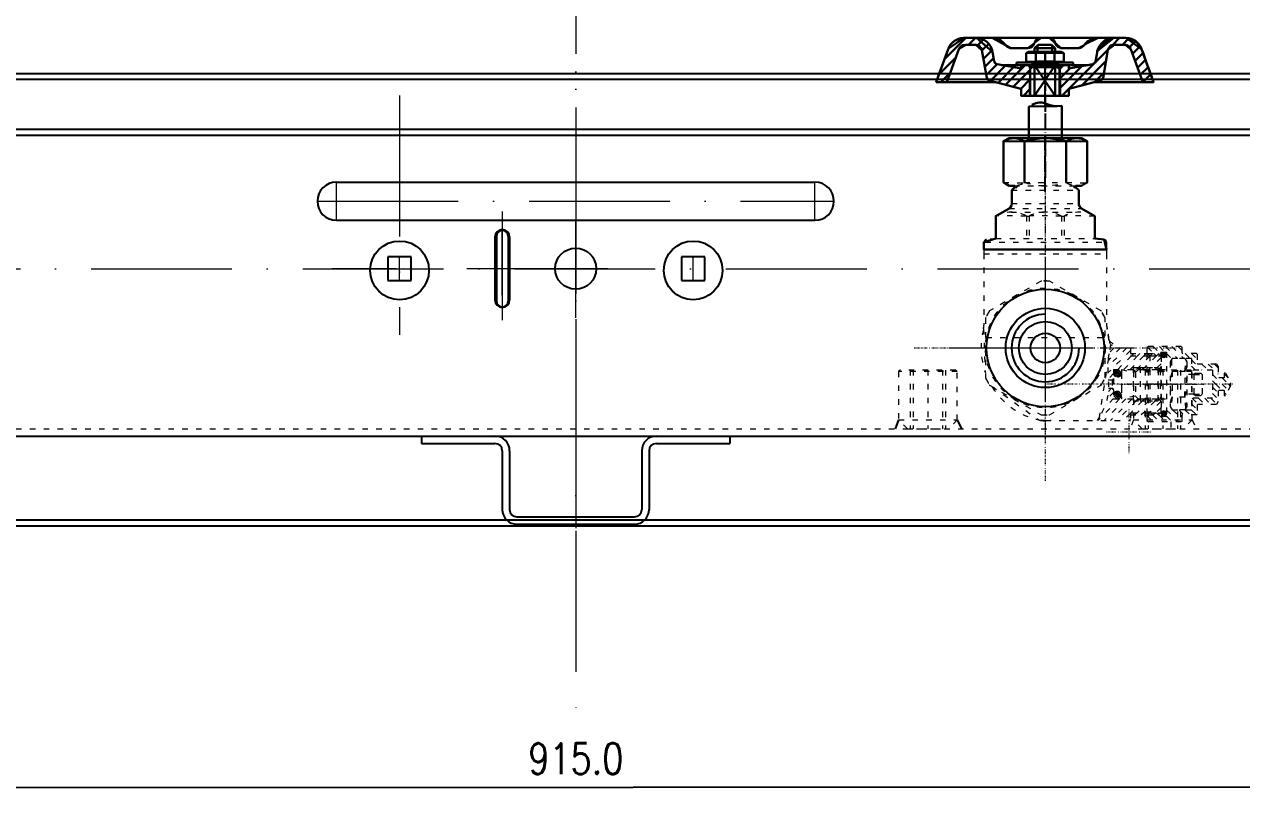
# Model space of a CAD drawing. Header units: millimetres. Extents: x 13152 to 35294, y -6229 to 14001.
# Drawn here: x 28782.1 to 29196.8, y 11256.8 to 11522.8 of the extents above; entities that cross this region are included whole.
import ezdxf

# ---------------------------------------------------------------- set-up
doc = ezdxf.new("R2010")
doc.units = ezdxf.units.MM
doc.header["$LTSCALE"] = 4
for name, pattern in [('ACAD_ISO03W100', [1.18, 0.47, -0.71]), ('ACAD_ISO10W100', [18, 12, -3, 0, -3]), ('CENTERX2', [101.6, 63.5, -12.7, 12.7, -12.7])]:
    doc.linetypes.add(name, pattern=pattern)
doc.layers.add('1', color=12, linetype='Continuous')
doc.layers.add('标注、文本', color=3, linetype='Continuous', lineweight=25)
doc.styles.add('TH_GBDIM', font='romans.shx', dxfattribs={"width": 0.8, "bigfont": 'gbcbig.shx'})
doc.dimstyles.new('TH_GBDIM1', dxfattribs={"dimscale": 3, "dimtxt": 3.5, "dimasz": 2.5, "dimexe": 2, "dimexo": 0, "dimgap": 1.5, "dimtad": 1, "dimdec": 1, "dimzin": 0, "dimdsep": 46, "dimtxsty": 'TH_GBDIM', "dimcen": 2.5, "dimclrd": 3, "dimclre": 256, "dimclrt": 2, "dimadec": 0, "dimazin": 0, "dimtfac": 0.714286, "dimtdec": 1, "dimtmove": 0, "dimatfit": 3, "dimfxl": 0, "dimtzin": 0, "dimlwd": -1, "dimlwe": -1, "dimarcsym": 0})

# ---------------------------------------------------------------- blocks, each defined once
blk = doc.blocks.new('*D267')
at = {"layer": 'Defpoints', "color": 0}
for p in [(28512.43, 11355.61), (29427.43, 11356.11), (29427.48, 11263.3)]:
    blk.add_point(p, dxfattribs=at)
at = {"layer": '标注、文本'}
for p, q in [((28512.43, 11355.61), (28512.48, 11256.8)), ((29427.43, 11356.11), (29427.48, 11257.3))]:
    blk.add_line(p, q, dxfattribs=at)
at = {"layer": '标注、文本', "color": 3}
blk.add_line((28519.98, 11262.8), (29419.98, 11263.29), dxfattribs=at)
for points in [[(28519.98, 11264.05), (28519.98, 11261.55), (28512.48, 11262.8)], [(29419.98, 11264.54), (29419.98, 11262.04), (29427.48, 11263.3)]]:
    blk.add_solid(points, dxfattribs=at)
at = {"layer": '标注、文本', "color": 2, "insert": (28969.97, 11272.8), "char_height": 10.5, "attachment_point": 5, "rotation": 0.0313, "style": 'TH_GBDIM'}
blk.add_mtext('915.0', dxfattribs=at)

msp = doc.modelspace()

# ---------------------------------------------------------------- linework, layer by layer
at = {"layer": '1', "color": 1, "linetype": 'CENTERX2', "lineweight": -3, "ltscale": 0.1}
for p, q in [((29129.92, 11510.47), (29129.92, 11513.57)), ((29129.92, 11513.57), (29129.92, 11507.29)), ((29129.92, 11509.67), (29129.92, 11509.78)), ((29129.92, 11503.31), (29129.92, 11508.95)), ((29129.92, 11506.6), (29129.92, 11506.46)), ((29129.92, 11505.77), (29129.92, 11500.13)), ((29129.92, 11502.48), (29129.92, 11502.62)), ((29129.92, 11496.15), (29129.92, 11501.79)), ((29129.92, 11499.41), (29129.92, 11499.3)), ((29129.92, 11498.61), (29129.92, 11492.97)), ((29129.92, 11498.31), (29129.92, 11493.94)), ((29129.92, 11495.32), (29129.92, 11495.43)), ((29129.92, 11493.25), (29129.92, 11493.14)), ((29129.92, 11492.42), (29129.92, 11486.78)), ((29129.92, 11486.09), (29129.92, 11485.95)), ((29129.92, 11485.26), (29129.92, 11480.89)), ((29129.92, 11479.7), (29129.92, 11484.76)), ((29129.92, 11480.64), (29129.92, 11477.74)), ((29129.92, 11478.88), (29129.92, 11479.01)), ((29129.92, 11472.54), (29129.92, 11478.18)), ((29129.92, 11477.02), (29129.92, 11476.91)), ((29129.92, 11476.22), (29129.92, 11470.55)), ((29129.92, 11471.72), (29129.92, 11471.83)), ((29129.92, 11465.94), (29129.92, 11471))]:
    msp.add_line(p, q, dxfattribs=at)
at = {"layer": '1', "color": 2, "linetype": 'ACAD_ISO03W100', "lineweight": 13, "ltscale": 0.1}
for p, q in [((29129.92, 11469.86), (29129.92, 11469.75)), ((29129.92, 11469.03), (29129.92, 11463.4)), ((29129.93, 11469.09), (29129.93, 11465.61)), ((29129.93, 11464.92), (29129.93, 11464.78)), ((29129.93, 11464.09), (29129.93, 11458.45)), ((29129.92, 11462.7), (29129.92, 11462.57)), ((29129.92, 11461.87), (29129.92, 11456.24)), ((29129.92, 11455.52), (29129.92, 11455.41)), ((29129.92, 11454.72), (29129.92, 11449.05)), ((29129.93, 11457.73), (29129.93, 11457.62)), ((29129.93, 11456.93), (29129.93, 11451.26)), ((29129.93, 11450.57), (29129.93, 11450.46)), ((29129.92, 11448.36), (29129.92, 11448.25)), ((29129.92, 11447.53), (29129.92, 11444.63)), ((29129.93, 11449.74), (29129.93, 11444.1)), ((29129.93, 11443.41), (29129.93, 11443.27)), ((29129.93, 11442.58), (29129.93, 11436.94)), ((29129.93, 11436.22), (29129.93, 11436.11)), ((29129.93, 11435.42), (29129.93, 11429.75)), ((29129.93, 11429.06), (29129.93, 11428.95)), ((29129.93, 11428.23), (29129.93, 11422.59)), ((29129.93, 11421.9), (29129.93, 11421.76)), ((29129.93, 11421.07), (29129.93, 11415.43)), ((29129.93, 11414.72), (29129.93, 11414.61)), ((29129.93, 11413.91), (29129.93, 11408.25)), ((29085.23, 11412.61), (29089.73, 11412.61)), ((29090.42, 11412.61), (29090.53, 11412.61)), ((29091.25, 11412.61), (29096.89, 11412.61)), ((29097.61, 11412.61), (29097.72, 11412.61)), ((29098.41, 11412.61), (29104.05, 11412.61)), ((29104.77, 11412.61), (29104.88, 11412.61)), ((29105.6, 11412.61), (29111.24, 11412.61)), ((29111.93, 11412.61), (29112.04, 11412.61)), ((29112.76, 11412.61), (29118.4, 11412.61)), ((29119.12, 11412.61), (29119.23, 11412.61)), ((29119.92, 11412.61), (29125.56, 11412.61)), ((29126.28, 11412.61), (29126.39, 11412.61)), ((29127.11, 11412.61), (29132.74, 11412.61)), ((29133.44, 11412.61), (29133.55, 11412.61)), ((29134.27, 11412.61), (29139.9, 11412.61)), ((29140.62, 11412.61), (29140.73, 11412.61)), ((29141.42, 11412.61), (29147.06, 11412.61)), ((29147.78, 11412.61), (29147.89, 11412.61)), ((29148.61, 11412.61), (29154.25, 11412.61)), ((29154.53, 11412.61), (29158.89, 11412.61)), ((29154.94, 11412.61), (29155.05, 11412.61)), ((29155.77, 11412.61), (29161.41, 11412.61)), ((29162.13, 11412.61), (29162.24, 11412.61)), ((29162.93, 11412.61), (29168.57, 11412.61)), ((29169.29, 11412.61), (29169.4, 11412.61)), ((29170.12, 11412.61), (29174.62, 11412.61)), ((29129.93, 11407.56), (29129.93, 11407.45)), ((29129.93, 11406.73), (29129.93, 11401.09)), ((29129.93, 11400.4), (29129.93, 11400.26)), ((29133.55, 11400.26), (29129.93, 11400.26)), ((29129.93, 11399.57), (29129.93, 11393.93)), ((29134.38, 11400.26), (29134.27, 11400.26)), ((29140.73, 11400.26), (29135.09, 11400.26)), ((29141.54, 11400.26), (29141.42, 11400.26)), ((29147.89, 11400.26), (29142.25, 11400.26)), ((29148.72, 11400.26), (29148.58, 11400.26)), ((29155.05, 11400.26), (29149.41, 11400.26)), ((29155.33, 11400.26), (29161.71, 11400.26)), ((29155.88, 11400.26), (29155.77, 11400.26)), ((29162.24, 11400.26), (29156.6, 11400.26)), ((29162.43, 11400.26), (29162.54, 11400.26)), ((29163.04, 11400.26), (29162.93, 11400.26)), ((29166.91, 11400.26), (29163.12, 11400.26)), ((29163.23, 11400.26), (29168.87, 11400.26)), ((29169.4, 11400.26), (29163.76, 11400.26)), ((29167.74, 11400.26), (29167.63, 11400.26)), ((29174.1, 11400.26), (29168.46, 11400.26)), ((29169.59, 11400.26), (29169.7, 11400.26)), ((29170.23, 11400.26), (29170.09, 11400.26)), ((29170.42, 11400.26), (29176.06, 11400.26)), ((29174.57, 11400.26), (29170.92, 11400.26)), ((29174.93, 11400.26), (29174.79, 11400.26)), ((29181.26, 11400.26), (29175.62, 11400.26)), ((29176.75, 11400.26), (29176.89, 11400.26)), ((29177.58, 11400.26), (29183.97, 11400.26)), ((29182.09, 11400.26), (29181.98, 11400.26)), ((29188.42, 11400.26), (29182.78, 11400.26)), ((29189.25, 11400.26), (29189.14, 11400.26)), ((29193.75, 11400.26), (29189.97, 11400.26)), ((29129.93, 11393.21), (29129.93, 11393.1)), ((29129.93, 11392.41), (29129.93, 11386.74)), ((29158.43, 11391.72), (29158.43, 11388.45)), ((29129.93, 11386.05), (29129.93, 11385.94)), ((29129.93, 11385.22), (29129.93, 11379.58)), ((29150.82, 11384.11), (29154.06, 11384.11)), ((29154.78, 11384.11), (29154.89, 11384.11)), ((29155.61, 11384.11), (29161.24, 11384.11)), ((29158.43, 11387.76), (29158.43, 11387.65)), ((29158.43, 11386.93), (29158.43, 11381.3)), ((29161.94, 11384.11), (29162.07, 11384.11)), ((29162.77, 11384.11), (29166.03, 11384.11)), ((29158.43, 11380.6), (29158.43, 11380.47)), ((29129.93, 11378.89), (29129.93, 11378.75)), ((29129.93, 11378.06), (29129.93, 11372.42)), ((29158.43, 11379.77), (29158.43, 11376.51)), ((29129.93, 11371.7), (29129.93, 11371.59)), ((29129.93, 11370.87), (29129.93, 11367.39))]:
    msp.add_line(p, q, dxfattribs=at)
at = {"layer": '标注、文本', "color": 1, "linetype": 'ACAD_ISO10W100', "lineweight": 18}
for p, q in [((28969.93, 12209.67), (28969.93, 11376.45)), ((28969.93, 12071.34), (28969.93, 11288.69)), ((28909.94, 11498.56), (28909.94, 11417.03)), ((28888.43, 11456.09), (28888.43, 11469.09)), ((29051.43, 11456.09), (29051.43, 11469.09)), ((28881.93, 11462.59), (29057.93, 11462.59)), ((28944.92, 11459.1), (28944.92, 11422.1)), ((28969.93, 11422.85), (28969.93, 11456.38)), ((28944.93, 11430.61), (28944.93, 11452.61)), ((28969.93, 11448.15), (28969.93, 11431.07)), ((28909.93, 11435.61), (28909.93, 11443.61)), ((29009.93, 11435.61), (29009.93, 11443.61)), ((29129.93, 11443.59), (29129.93, 11381.64)), ((29129.93, 11443.59), (29129.93, 11381.64)), ((28516.43, 11439.61), (29427.43, 11439.61)), ((28980.85, 11439.61), (28886.92, 11439.61)), ((28954.06, 11439.61), (28985.79, 11439.61)), ((29097.04, 11412.61), (29162.81, 11412.61)), ((29097.04, 11412.61), (29162.81, 11412.61)), ((28969.93, 11399.24), (28969.93, 11337.02))]:
    msp.add_line(p, q, dxfattribs=at)
at = {"layer": '标注、文本', "color": 4, "lineweight": 30}
for p, q in [((29102.86, 11518.18), (29095.56, 11510.89)), ((29102.25, 11518.18), (29112.76, 11518.18)), ((29106.12, 11518.18), (29103.8, 11515.86)), ((29108.81, 11517.58), (29106.93, 11515.7)), ((29112.76, 11518.18), (29147.92, 11518.18)), ((29128.49, 11518.18), (29129.79, 11518.18)), ((29128.49, 11518.18), (29131.09, 11518.18)), ((29131.09, 11518.18), (29129.79, 11518.18)), ((29151.76, 11517.96), (29147.73, 11513.95)), ((29157.29, 11518.18), (29147.92, 11518.18)), ((29155.25, 11518.18), (29152.81, 11515.75)), ((29158.4, 11518.07), (29156.21, 11515.86)), ((29160.69, 11517.08), (29158.65, 11515.03)), ((29096.84, 11514.37), (29092.75, 11503.15)), ((29100.51, 11514.34), (29096.42, 11503.15)), ((29102.7, 11515.86), (29106.04, 11515.86)), ((29110.66, 11516.17), (29108.34, 11513.84)), ((29108.34, 11513.95), (29109.97, 11504.64)), ((29111.79, 11514.04), (29108.83, 11511.08)), ((29111.96, 11513.4), (29112.54, 11510.14)), ((29123.98, 11514.7), (29118.29, 11514.7)), ((29123.43, 11513.04), (29123.43, 11510.19)), ((29134.62, 11513.46), (29125.03, 11513.46)), ((29127.44, 11515.86), (29126.28, 11514.73)), ((29126.28, 11514.73), (29133.24, 11514.73)), ((29126.28, 11514.73), (29126.28, 11513.46)), ((29126.64, 11513.04), (29126.64, 11510.19)), ((29127.22, 11515.64), (29127.22, 11513.46)), ((29127.44, 11515.86), (29132.08, 11515.86)), ((29132.08, 11515.86), (29133.24, 11514.73)), ((29132.3, 11515.64), (29132.3, 11513.46)), ((29133.02, 11513.04), (29133.02, 11510.19)), ((29133.24, 11514.73), (29133.24, 11513.46)), ((29135.56, 11514.7), (29141.26, 11514.7)), ((29136.23, 11513.04), (29136.23, 11510.19)), ((29151.32, 11514.26), (29146.98, 11509.92)), ((29147.67, 11513.76), (29147.04, 11510.14)), ((29151.24, 11513.95), (29149.61, 11504.64)), ((29159.06, 11514.34), (29163.12, 11503.15)), ((29162.27, 11515.36), (29159.64, 11512.74)), ((29163.21, 11513.07), (29160.5, 11510.36)), ((29162.74, 11514.37), (29166.83, 11503.15)), ((29099.49, 11511.55), (29093.68, 11505.74)), ((29112.32, 11511.27), (29109.33, 11508.29)), ((29113.53, 11509.2), (29109.83, 11505.5)), ((29116.3, 11508.7), (29111.21, 11503.62)), ((29113.48, 11509.2), (29121.69, 11507.76)), ((29115.05, 11508.92), (29144.47, 11508.92)), ((29123.07, 11508.92), (29116.38, 11502.23)), ((29120.11, 11509.75), (29125.03, 11509.75)), ((29120.11, 11509.75), (29120.11, 11508.92)), ((29121.69, 11508.92), (29121.69, 11507.76)), ((29125.23, 11509.03), (29124.34, 11508.18)), ((29124.73, 11508.92), (29124.65, 11498.5)), ((29126.22, 11508.92), (29124.78, 11507.57)), ((29134.62, 11509.75), (29125.03, 11509.75)), ((29126.22, 11508.92), (29133.3, 11508.92)), ((29133.33, 11508.92), (29126.22, 11508.92)), ((29126.22, 11508.92), (29126.22, 11498.5)), ((29133.3, 11508.92), (29126.22, 11498.5)), ((29126.22, 11508.92), (29133.33, 11498.5)), ((29127.22, 11510.06), (29127.22, 11509.75)), ((29133.3, 11508.92), (29134.73, 11507.57)), ((29133.33, 11508.92), (29133.33, 11498.5)), ((29139.43, 11509.75), (29134.54, 11509.75)), ((29134.82, 11508.92), (29134.93, 11498.5)), ((29136.17, 11508.92), (29134.85, 11507.6)), ((29142.34, 11508.54), (29134.9, 11501.1)), ((29146.34, 11509.28), (29135.56, 11498.5)), ((29146.1, 11509.2), (29137.89, 11507.76)), ((29137.89, 11508.92), (29137.89, 11507.76)), ((29139.43, 11509.75), (29139.43, 11508.92)), ((29150.57, 11510.25), (29142.34, 11502.01)), ((29150.88, 11511.99), (29149.61, 11504.64)), ((29164.09, 11510.66), (29161.38, 11507.96)), ((29097.61, 11506.41), (29094.35, 11503.15)), ((29119.09, 11508.23), (29113.81, 11502.92)), ((29124.73, 11507.32), (29118.95, 11501.54)), ((29124.34, 11508.18), (29135.51, 11508.18)), ((29134.73, 11507.57), (29134.73, 11498.5)), ((29138.36, 11507.85), (29134.87, 11504.36)), ((29149.88, 11506.27), (29146.81, 11503.2)), ((29164.98, 11508.26), (29162.27, 11505.55)), ((29165.83, 11505.85), (29163.12, 11503.15)), ((29092.75, 11503.15), (29113.04, 11503.15)), ((29110.8, 11503.73), (29121.69, 11500.82)), ((29124.7, 11504), (29121.55, 11500.85)), ((29121.69, 11500.82), (29121.69, 11498.5)), ((29124.67, 11500.71), (29122.46, 11498.5)), ((29148.75, 11503.73), (29137.89, 11500.82)), ((29148.75, 11503.73), (29137.89, 11500.82)), ((29137.89, 11500.82), (29137.89, 11498.5)), ((29146.54, 11503.15), (29166.83, 11503.15)), ((29166.72, 11503.45), (29166.39, 11503.15)), ((29121.69, 11498.5), (29124.78, 11498.5)), ((29134.73, 11498.5), (29137.89, 11498.5)), ((29135.51, 11495.07), (29135.51, 11484.02)), ((29117.57, 11484.02), (29142.28, 11484.02)), ((29122.79, 11482.91), (29122.79, 11468.98)), ((29137.06, 11482.91), (29137.06, 11468.98))]:
    msp.add_line(p, q, dxfattribs=at)
at = {"layer": '标注、文本'}
for p, q in [((28527.43, 11506.11), (29412.43, 11506.11)), ((28842.43, 11506.11), (29097.43, 11506.11)), ((28527.43, 11504.11), (29412.43, 11504.11)), ((28522.43, 11487.11), (29417.43, 11487.11)), ((28527.43, 11487.11), (29412.43, 11487.11)), ((28527.43, 11485.11), (29412.43, 11485.11)), ((28888.43, 11469.09), (29051.43, 11469.09)), ((28888.43, 11456.09), (29051.43, 11456.09)), ((28942.42, 11450.4), (28942.42, 11428.9)), ((28942.93, 11450.61), (28942.93, 11428.61)), ((28946.93, 11450.61), (28946.93, 11428.61)), ((28947.42, 11450.4), (28947.42, 11428.9)), ((28905.93, 11443.61), (28905.93, 11435.61)), ((28913.93, 11443.61), (28905.93, 11443.61)), ((28913.93, 11435.61), (28913.93, 11443.61)), ((29005.93, 11443.61), (29005.93, 11435.61)), ((29013.93, 11443.61), (29005.93, 11443.61)), ((29013.93, 11435.61), (29013.93, 11443.61)), ((28905.93, 11435.61), (28913.93, 11435.61)), ((29005.93, 11435.61), (29013.93, 11435.61)), ((29079.93, 11388.11), (29078.74, 11385.11)), ((29099.93, 11388.11), (29101.32, 11385.11)), ((28514.93, 11382.61), (29424.93, 11382.61)), ((28917.43, 11382.61), (28942.43, 11382.61)), ((28917.43, 11382.61), (28917.43, 11380.11)), ((28917.43, 11380.11), (28942.43, 11380.11)), ((28997.43, 11382.61), (29022.43, 11382.61)), ((28997.43, 11380.11), (29022.43, 11380.11)), ((29022.43, 11382.61), (29022.43, 11380.11)), ((28944.93, 11377.61), (28944.93, 11357.61)), ((28947.43, 11377.61), (28947.43, 11357.61)), ((28992.43, 11377.61), (28992.43, 11357.61)), ((28994.93, 11377.61), (28994.93, 11357.61)), ((28949.93, 11355.11), (28989.93, 11355.11)), ((28516.43, 11354.11), (29423.43, 11354.11)), ((28516.43, 11352.11), (29423.43, 11352.11)), ((28537.43, 11352.11), (29402.43, 11352.11)), ((28949.93, 11352.61), (28989.93, 11352.61))]:
    msp.add_line(p, q, dxfattribs=at)
at = {"layer": '标注、文本', "color": 2, "linetype": 'ACAD_ISO03W100', "lineweight": 13}
for p, q in [((29115.66, 11468.98), (29117.57, 11467.87)), ((29117.57, 11467.87), (29119.28, 11467.87)), ((29119.48, 11467.24), (29118.51, 11466.3)), ((29119.28, 11467.87), (29140.57, 11467.87)), ((29119.48, 11467.87), (29119.48, 11467.24)), ((29119.48, 11467.24), (29120.22, 11467.24)), ((29120.22, 11467.87), (29120.22, 11467.24)), ((29139.6, 11467.87), (29139.6, 11467.24)), ((29139.6, 11467.24), (29140.37, 11467.24)), ((29140.37, 11467.87), (29140.37, 11467.24)), ((29140.37, 11467.24), (29141.31, 11466.3)), ((29140.57, 11467.87), (29142.28, 11467.87)), ((29144.19, 11468.98), (29142.28, 11467.87)), ((29118.51, 11466.3), (29118.51, 11461.76)), ((29118.51, 11466.3), (29141.31, 11466.3)), ((29141.31, 11466.3), (29141.31, 11461.76)), ((29117.57, 11460.11), (29142.28, 11460.11)), ((29118.26, 11458.86), (29141.56, 11458.86)), ((29118.51, 11461.76), (29141.31, 11461.76)), ((29123.48, 11457.51), (29123.48, 11449.91)), ((29123.48, 11457.51), (29124.42, 11457.51)), ((29124.42, 11457.51), (29124.42, 11449.91)), ((29135.43, 11457.51), (29135.43, 11449.91)), ((29135.43, 11457.51), (29136.37, 11457.51)), ((29109.03, 11448.58), (29109.03, 11446.12)), ((29109.5, 11448.58), (29150.35, 11448.58)), ((29113.06, 11449.91), (29109.86, 11449.55)), ((29113.06, 11449.91), (29146.79, 11449.91)), ((29146.79, 11449.91), (29149.97, 11449.55)), ((29150.82, 11448.58), (29150.82, 11446.12)), ((29109.03, 11446.12), (29112.15, 11446.12)), ((29109.03, 11446.12), (29150.82, 11446.12)), ((29109.03, 11446.12), (29109.03, 11444.68)), ((29109.03, 11444.68), (29109.03, 11420.33)), ((29109.03, 11444.68), (29150.82, 11444.68)), ((29112.15, 11446.12), (29147.7, 11446.12)), ((29129.93, 11443.59), (29129.93, 11381.64)), ((29129.93, 11443.59), (29129.93, 11381.64)), ((29147.7, 11446.12), (29150.82, 11446.12)), ((29150.82, 11446.12), (29150.82, 11444.68)), ((29150.82, 11444.68), (29150.82, 11420.33)), ((29128.49, 11435.36), (29110.93, 11425.25)), ((29148.92, 11425.25), (29131.36, 11435.36)), ((29109.5, 11422.76), (29109.5, 11402.5)), ((29109.8, 11416.18), (29150.02, 11416.18)), ((29176.25, 11413.08), (29165.03, 11413.08)), ((29166.66, 11413.08), (29169.04, 11410.71)), ((29168.79, 11413.08), (29170.7, 11411.18)), ((29170.92, 11413.08), (29174.96, 11409.05)), ((29173.08, 11413.08), (29177.11, 11409.05)), ((29175.2, 11413.08), (29176.45, 11411.84)), ((29176.25, 11413.08), (29176.45, 11412.89)), ((29097.04, 11412.61), (29162.81, 11412.61)), ((29097.04, 11412.61), (29162.81, 11412.61)), ((29157.65, 11412.61), (29151.18, 11406.17)), ((29158.9, 11411.73), (29151.27, 11404.1)), ((29155.52, 11412.61), (29151.29, 11408.39)), ((29153.37, 11412.61), (29151.6, 11410.85)), ((29159.25, 11409.96), (29154.56, 11405.26)), ((29161.38, 11409.96), (29156.68, 11405.26)), ((29163.51, 11409.96), (29158.81, 11405.26)), ((29158.89, 11412.61), (29158.89, 11409.96)), ((29158.89, 11410.71), (29168.4, 11410.71)), ((29158.89, 11409.96), (29169.15, 11409.96)), ((29160, 11410.71), (29159.25, 11409.96)), ((29162.13, 11410.71), (29161.38, 11409.96)), ((29165.64, 11409.96), (29161.66, 11405.98)), ((29164.29, 11410.71), (29163.51, 11409.96)), ((29167.77, 11409.96), (29163.79, 11405.98)), ((29164.56, 11410.93), (29164.78, 11410.71)), ((29164.56, 11410.9), (29164.56, 11389.62)), ((29164.76, 11410.71), (29169.32, 11410.71)), ((29164.78, 11412.84), (29166.91, 11410.71)), ((29164.78, 11410.71), (29165.53, 11409.96)), ((29165.5, 11409.96), (29165.5, 11390.58)), ((29166.41, 11410.71), (29165.64, 11409.96)), ((29169.34, 11409.38), (29165.92, 11405.98)), ((29166.91, 11410.71), (29167.66, 11409.96)), ((29168.46, 11410.65), (29167.77, 11409.96)), ((29168.4, 11410.71), (29169.34, 11409.77)), ((29169.04, 11410.71), (29169.32, 11410.46)), ((29169.32, 11411.18), (29169.32, 11389.34)), ((29169.32, 11411.18), (29171.22, 11411.18)), ((29169.32, 11410.4), (29170.42, 11409.3)), ((29170.48, 11411.18), (29169.34, 11410.04)), ((29170.04, 11411.15), (29169.34, 11410.46)), ((29169.34, 11409.77), (29169.34, 11406.2)), ((29169.37, 11409.93), (29169.95, 11409.35)), ((29169.43, 11410.71), (29170.73, 11409.41)), ((29170.75, 11411.04), (29169.45, 11409.74)), ((29169.62, 11410.96), (29170.97, 11409.6)), ((29171, 11410.85), (29169.65, 11409.52)), ((29169.9, 11411.12), (29171.14, 11409.88)), ((29171.14, 11410.57), (29169.92, 11409.35)), ((29170.23, 11411.18), (29171.22, 11410.21)), ((29171.22, 11410.21), (29170.28, 11409.3)), ((29171.22, 11411.18), (29171.22, 11389.34)), ((29171.22, 11410.68), (29172.83, 11409.05)), ((29179.77, 11409.05), (29171.22, 11409.05)), ((29173.16, 11409.05), (29172.47, 11407.86)), ((29177.5, 11409.05), (29173.16, 11409.05)), ((29176.45, 11412.89), (29176.45, 11410.9)), ((29176.45, 11410.9), (29176.61, 11410.71)), ((29181.48, 11410.71), (29176.61, 11410.71)), ((29177.5, 11409.05), (29178.16, 11407.86)), ((29177.58, 11410.71), (29179.24, 11409.05)), ((29179.71, 11410.71), (29181.67, 11408.77)), ((29179.77, 11409.05), (29179.77, 11405.01)), ((29179.77, 11409.05), (29179.77, 11391.47)), ((29181.48, 11410.71), (29181.67, 11410.51)), ((29181.67, 11410.51), (29181.67, 11407.33)), ((29153.2, 11405.26), (29168.4, 11405.26)), ((29153.2, 11405.26), (29153.2, 11402.17)), ((29154.56, 11405.26), (29153.2, 11403.91)), ((29155.08, 11405.12), (29153.31, 11403.38)), ((29155.44, 11404.87), (29153.56, 11402.99)), ((29153.62, 11404.9), (29155.5, 11403.02)), ((29154.03, 11405.15), (29155.74, 11403.41)), ((29154.56, 11405.26), (29155.85, 11403.96)), ((29155.85, 11405.26), (29155.85, 11395.28)), ((29155.85, 11405.26), (29160.61, 11404.29)), ((29159.84, 11405.98), (29169.1, 11405.98)), ((29159.84, 11405.98), (29159.84, 11394.56)), ((29160.43, 11405.11), (29159.93, 11404.61)), ((29179.43, 11405.11), (29160.43, 11405.11)), ((29161.66, 11405.98), (29160.94, 11405.26)), ((29161.55, 11405.26), (29169.01, 11405.26)), ((29162.27, 11405.98), (29168.29, 11405.98)), ((29162.27, 11405.98), (29162.27, 11394.56)), ((29163.79, 11405.98), (29163.07, 11405.26)), ((29163.93, 11405.11), (29163.93, 11385.11)), ((29164.93, 11405.11), (29164.93, 11385.11)), ((29165.92, 11405.98), (29165.2, 11405.26)), ((29168.05, 11405.98), (29167.35, 11405.26)), ((29169.34, 11407.25), (29168.05, 11405.98)), ((29168.29, 11405.98), (29169.01, 11405.26)), ((29168.29, 11405.98), (29168.29, 11394.56)), ((29169.34, 11406.2), (29168.4, 11405.26)), ((29168.4, 11405.26), (29168.4, 11395.28)), ((29169.01, 11405.26), (29172.47, 11405.26)), ((29169.01, 11405.26), (29169.01, 11395.28)), ((29169.34, 11406.2), (29169.34, 11394.34)), ((29169.93, 11405.11), (29169.93, 11385.11)), ((29172.47, 11407.86), (29172.47, 11392.66)), ((29174.93, 11405.11), (29174.93, 11385.11)), ((29175.93, 11405.11), (29175.93, 11385.11)), ((29178.16, 11407.86), (29178.16, 11392.66)), ((29179.93, 11404.61), (29179.43, 11405.11)), ((29179.77, 11408.52), (29183.28, 11405.01)), ((29179.77, 11406.4), (29181.15, 11405.01)), ((29186.9, 11405.01), (29179.77, 11405.01)), ((29181.67, 11407.33), (29181.84, 11407.14)), ((29188.22, 11407.14), (29181.84, 11407.14)), ((29183.28, 11407.14), (29185.41, 11405.01)), ((29185.41, 11407.14), (29188.78, 11403.77)), ((29186.9, 11405.01), (29186.9, 11395.53)), ((29187.53, 11407.14), (29188.78, 11405.9)), ((29188.22, 11407.14), (29188.78, 11406.2)), ((29188.78, 11406.2), (29188.78, 11402.41)), ((29153.2, 11403.91), (29151.38, 11402.08)), ((29152.73, 11401.7), (29151.38, 11401.7)), ((29152.73, 11401.7), (29152.73, 11398.85)), ((29153.2, 11404.05), (29154.64, 11402.61)), ((29153.2, 11402.17), (29153.2, 11398.38)), ((29153.34, 11404.54), (29155.14, 11402.75)), ((29153.39, 11403.22), (29153.81, 11402.8)), ((29155.72, 11404.52), (29153.95, 11402.72)), ((29155.85, 11403.99), (29154.44, 11402.61)), ((29155.85, 11403.93), (29155.85, 11396.61)), ((29159.93, 11404.61), (29159.93, 11388.11)), ((29179.93, 11404.61), (29159.93, 11404.61)), ((29177.5, 11404.65), (29173.16, 11404.65)), ((29180.54, 11403.6), (29178.16, 11403.6)), ((29179.93, 11388.11), (29179.93, 11404.61)), ((29181.04, 11404.07), (29180.54, 11403.6)), ((29180.54, 11403.6), (29180.54, 11396.94)), ((29180.54, 11403.6), (29183.39, 11403.6)), ((29181.04, 11404.07), (29182.92, 11404.07)), ((29182.92, 11404.07), (29183.39, 11403.6)), ((29183.39, 11403.6), (29183.39, 11396.94)), ((29186.9, 11403.55), (29190.16, 11400.26)), ((29186.9, 11401.39), (29188.03, 11400.26)), ((29190.88, 11402.41), (29188.78, 11402.41)), ((29190.16, 11402.41), (29192.29, 11400.26)), ((29191.35, 11404.07), (29190.88, 11404.07)), ((29190.88, 11404.07), (29190.88, 11402.41)), ((29190.88, 11403.82), (29192.12, 11402.55)), ((29191.35, 11404.07), (29193.06, 11400.76)), ((29193.06, 11400.76), (29193.06, 11399.79)), ((29110.93, 11399.98), (29128.49, 11389.86)), ((29153.2, 11397.49), (29151.02, 11395.31)), ((29152.4, 11398.85), (29151.4, 11397.83)), ((29152.73, 11398.85), (29151.43, 11398.85)), ((29153.2, 11398.38), (29153.2, 11395.28)), ((29154.25, 11397.91), (29153.23, 11396.89)), ((29154.86, 11397.91), (29153.23, 11396.28)), ((29153.26, 11396.97), (29154.89, 11395.34)), ((29155.3, 11397.69), (29153.45, 11395.84)), ((29153.45, 11397.41), (29155.3, 11395.53)), ((29155.61, 11397.36), (29153.75, 11395.5)), ((29153.78, 11397.72), (29155.63, 11395.86)), ((29155.83, 11396.91), (29154.2, 11395.31)), ((29154.22, 11397.91), (29155.83, 11396.31)), ((29154.89, 11397.88), (29155.8, 11396.97)), ((29180.54, 11396.94), (29178.16, 11396.94)), ((29180.54, 11396.94), (29181.04, 11396.47)), ((29180.54, 11396.94), (29183.39, 11396.94)), ((29181.04, 11396.47), (29182.92, 11396.47)), ((29183.39, 11396.94), (29182.92, 11396.47)), ((29186.9, 11399.26), (29188.78, 11397.38)), ((29186.9, 11397.13), (29188.78, 11395.23)), ((29188.03, 11400.26), (29190.16, 11398.13)), ((29190.88, 11398.13), (29188.78, 11398.13)), ((29188.78, 11398.13), (29188.78, 11394.34)), ((29190.16, 11400.26), (29192.23, 11398.19)), ((29190.88, 11398.13), (29190.88, 11396.47)), ((29190.88, 11397.41), (29191.51, 11396.78)), ((29190.88, 11396.47), (29191.35, 11396.47)), ((29193.06, 11399.79), (29191.35, 11396.47)), ((29192.29, 11400.26), (29192.95, 11399.59)), ((29155.25, 11395.28), (29147.87, 11387.93)), ((29153.2, 11395.37), (29149.88, 11392.05)), ((29157.37, 11395.28), (29149.99, 11387.93)), ((29159.5, 11395.28), (29152.15, 11387.93)), ((29153.2, 11395.28), (29168.4, 11395.28)), ((29153.23, 11396.36), (29154.28, 11395.31)), ((29160.91, 11394.56), (29154.28, 11387.93)), ((29155.8, 11396.28), (29154.86, 11395.31)), ((29160.61, 11396.22), (29155.85, 11395.28)), ((29163.04, 11394.56), (29159.06, 11390.58)), ((29159.84, 11394.56), (29169.1, 11394.56)), ((29161.63, 11395.28), (29160.91, 11394.56)), ((29165.2, 11394.56), (29161.19, 11390.58)), ((29161.55, 11395.28), (29169.01, 11395.28)), ((29162.27, 11394.56), (29168.29, 11394.56)), ((29163.76, 11395.28), (29163.04, 11394.56)), ((29167.33, 11394.56), (29163.32, 11390.58)), ((29165.89, 11395.28), (29165.2, 11394.56)), ((29169.29, 11394.4), (29165.47, 11390.58)), ((29168.05, 11395.28), (29167.33, 11394.56)), ((29169.34, 11392.32), (29167.6, 11390.58)), ((29169.01, 11395.28), (29168.29, 11394.56)), ((29168.4, 11395.28), (29169.34, 11394.34)), ((29169.01, 11395.28), (29172.47, 11395.28)), ((29169.34, 11394.34), (29169.34, 11390.78)), ((29172.47, 11392.66), (29173.16, 11391.5)), ((29186.9, 11395.53), (29179.77, 11395.53)), ((29179.77, 11393.6), (29181.67, 11391.69)), ((29179.99, 11395.53), (29182.12, 11393.38)), ((29181.84, 11393.38), (29181.67, 11393.18)), ((29181.67, 11393.18), (29181.67, 11390)), ((29188.22, 11393.38), (29181.84, 11393.38)), ((29182.12, 11395.53), (29184.24, 11393.38)), ((29184.24, 11395.53), (29186.37, 11393.38)), ((29186.37, 11395.53), (29188.34, 11393.54)), ((29188.78, 11394.34), (29188.22, 11393.38)), ((29158.9, 11390.42), (29156.41, 11387.93)), ((29158.9, 11388.26), (29158.54, 11387.93)), ((29158.89, 11390.58), (29169.15, 11390.58)), ((29158.89, 11390.58), (29158.89, 11387.93)), ((29158.89, 11389.81), (29168.4, 11389.81)), ((29159.06, 11390.58), (29158.9, 11390.42)), ((29161.19, 11390.58), (29160.44, 11389.81)), ((29163.32, 11390.58), (29162.57, 11389.81)), ((29165.5, 11390.58), (29164.56, 11389.62)), ((29164.56, 11389.62), (29164.56, 11387.93)), ((29164.56, 11389.62), (29166.72, 11387.43)), ((29165.47, 11390.58), (29164.7, 11389.81)), ((29164.76, 11389.81), (29169.32, 11389.81)), ((29165.5, 11390.58), (29169.32, 11390.58)), ((29165.72, 11390.58), (29166.47, 11389.81)), ((29166.47, 11389.81), (29168.85, 11387.43)), ((29167.6, 11390.58), (29166.83, 11389.81)), ((29167.85, 11390.58), (29168.63, 11389.81)), ((29169.34, 11390.78), (29168.4, 11389.81)), ((29168.63, 11389.81), (29170.98, 11387.43)), ((29170.15, 11391.25), (29169.32, 11390.39)), ((29169.32, 11390.36), (29170.34, 11389.34)), ((29169.32, 11389.34), (29171.22, 11389.34)), ((29170.53, 11391.19), (29169.34, 11390)), ((29169.4, 11390.69), (29170.67, 11389.42)), ((29169.45, 11389.78), (29169.76, 11389.48)), ((29170.84, 11391.05), (29169.51, 11389.73)), ((29169.57, 11390.94), (29170.92, 11389.62)), ((29171.03, 11390.83), (29169.7, 11389.51)), ((29169.81, 11391.14), (29171.11, 11389.86)), ((29171.17, 11390.56), (29170.01, 11389.37)), ((29170.15, 11391.25), (29171.2, 11390.17)), ((29171.2, 11390.14), (29170.39, 11389.37)), ((29170.64, 11391.16), (29171.14, 11390.67)), ((29179.77, 11391.47), (29171.22, 11391.47)), ((29171.22, 11391.47), (29175.26, 11387.43)), ((29171.22, 11389.34), (29173.13, 11387.43)), ((29173.35, 11391.47), (29176.45, 11388.4)), ((29175.48, 11391.47), (29177.14, 11389.81)), ((29176.61, 11389.81), (29176.45, 11389.62)), ((29176.45, 11389.62), (29176.45, 11387.63)), ((29181.48, 11389.81), (29176.61, 11389.81)), ((29177.61, 11391.47), (29179.27, 11389.81)), ((29179.74, 11391.47), (29181.4, 11389.81)), ((29181.67, 11390), (29181.48, 11389.81)), ((29129.92, 11387.93), (29158.89, 11387.93)), ((29159.93, 11388.11), (29158.74, 11385.11)), ((29162.93, 11385.11), (29159.93, 11388.11)), ((29159.93, 11388.11), (29179.93, 11388.11)), ((29162.93, 11385.11), (29176.93, 11385.11)), ((29164.56, 11387.93), (29165.03, 11387.43)), ((29176.25, 11387.43), (29165.03, 11387.43)), ((29172.66, 11387.43), (29172.66, 11384.11)), ((29176.45, 11387.63), (29176.25, 11387.43)), ((29179.93, 11388.11), (29176.93, 11385.11)), ((29179.93, 11388.11), (29181.32, 11385.11))]:
    msp.add_line(p, q, dxfattribs=at)
at = {"layer": '标注、文本', "color": 2, "linetype": 'ACAD_ISO03W100', "lineweight": 18}
for p, q in [((29080.43, 11405.11), (29079.93, 11404.61)), ((29099.43, 11405.11), (29080.43, 11405.11)), ((29083.93, 11405.11), (29083.93, 11385.11)), ((29084.93, 11405.11), (29084.93, 11385.11)), ((29089.93, 11405.11), (29089.93, 11385.11)), ((29094.93, 11405.11), (29094.93, 11385.11)), ((29095.93, 11405.11), (29095.93, 11385.11)), ((29099.93, 11404.61), (29099.43, 11405.11)), ((29079.93, 11404.61), (29079.93, 11388.11)), ((29099.93, 11404.61), (29079.93, 11404.61)), ((29099.93, 11388.11), (29099.93, 11404.61)), ((28514.93, 11385.11), (29424.93, 11385.11)), ((29082.93, 11385.11), (29079.93, 11388.11)), ((29079.93, 11388.11), (29099.93, 11388.11)), ((29082.93, 11385.11), (29096.93, 11385.11)), ((29099.93, 11388.11), (29096.93, 11385.11))]:
    msp.add_line(p, q, dxfattribs=at)
at = {"layer": '标注、文本', "color": 4, "lineweight": 30}
for points in [[(29164.98, 11508.26), (29164.45, 11509.67), (29164.09, 11510.66), (29163.21, 11513.07), (29162.74, 11514.37), (29162.27, 11515.36), (29160.69, 11517.08), (29158.4, 11518.07), (29102.25, 11518.18), (29100.54, 11517.91), (29098.94, 11517.13), (29097.67, 11515.92), (29096.84, 11514.37), (29095.56, 11510.89), (29095.12, 11509.67), (29093.68, 11505.74), (29092.75, 11503.15), (29113.04, 11503.15), (29113.81, 11502.92), (29118.95, 11501.54), (29121.55, 11500.85), (29121.69, 11500.82), (29121.69, 11498.5), (29135.56, 11498.5), (29137.89, 11498.5), (29137.89, 11500.82), (29142.34, 11502.01), (29146.54, 11503.15), (29166.83, 11503.15), (29166.72, 11503.45), (29165.83, 11505.85), (29164.98, 11508.26)], [(29102.25, 11518.18), (29096.92, 11514.59), (29096.84, 11514.37)], [(29111.96, 11513.4), (29106.48, 11518.18), (29106.26, 11518.18)], [(29116.41, 11515.7), (29111.87, 11518.18), (29111.65, 11518.18)], [(29128.49, 11518.18), (29126.3, 11516.66), (29126.25, 11516.44)], [(29133.33, 11516.44), (29131.33, 11518.18), (29131.09, 11518.18)], [(29147.92, 11518.18), (29143.3, 11515.89), (29143.17, 11515.7)], [(29153.31, 11518.18), (29147.64, 11513.62), (29147.62, 11513.4)], [(29162.74, 11514.37), (29157.51, 11518.18), (29157.29, 11518.18)], [(29102.7, 11515.86), (29100.6, 11514.56), (29100.51, 11514.34)], [(29108.34, 11513.95), (29106.29, 11515.86), (29106.04, 11515.86)], [(29116.41, 11515.7), (29118.12, 11514.73), (29118.29, 11514.7)], [(29126.64, 11513.04), (29123.62, 11513.15), (29123.43, 11513.04)], [(29123.98, 11514.7), (29126.17, 11516.22), (29126.25, 11516.44)], [(29133.02, 11513.04), (29126.83, 11513.1), (29126.64, 11513.04)], [(29136.23, 11513.04), (29133.21, 11513.15), (29133.02, 11513.04)], [(29133.33, 11516.44), (29135.34, 11514.73), (29135.56, 11514.7)], [(29141.26, 11514.7), (29143.06, 11515.56), (29143.17, 11515.7)], [(29159.06, 11514.34), (29157.1, 11515.86), (29156.88, 11515.86), (29153.5, 11515.86), (29151.29, 11514.18), (29151.24, 11513.95)], [(29112.54, 11510.14), (29113.34, 11509.23), (29113.48, 11509.2)], [(29123.43, 11510.19), (29126.44, 11510.08), (29126.64, 11510.19)], [(29125.23, 11509.03), (29134.62, 11509.03), (29135.51, 11508.18)], [(29126.64, 11510.19), (29132.8, 11510.14), (29133.02, 11510.19)], [(29133.02, 11510.19), (29136.03, 11510.08), (29136.23, 11510.19)], [(29146.1, 11509.2), (29147.01, 11510.03), (29147.04, 11510.14)], [(29109.97, 11504.64), (29110.71, 11503.75), (29110.8, 11503.73)], [(29124.78, 11507.57), (29124.78, 11498.5), (29134.73, 11498.5)], [(29148.75, 11503.73), (29149.58, 11504.53), (29149.61, 11504.64)], [(29124.34, 11494.83), (29133.91, 11494.94), (29135.51, 11495.07)], [(29124.34, 11494.83), (29124.34, 11484.02), (29135.51, 11484.02)], [(29141.31, 11466.3), (29140.37, 11467.24), (29140.37, 11467.87), (29142.28, 11467.87), (29143.33, 11468.48), (29144.19, 11468.98), (29144.19, 11482.91), (29143.33, 11483.41), (29142.28, 11484.02), (29117.57, 11484.02), (29116.49, 11483.41), (29115.66, 11482.91), (29115.66, 11468.98), (29116.49, 11468.48), (29117.57, 11467.87), (29119.48, 11467.87), (29119.48, 11467.24), (29119.34, 11467.1), (29118.51, 11466.3), (29118.51, 11461.76), (29118.4, 11461.1), (29118.07, 11460.55), (29117.57, 11460.11), (29113.06, 11457.51), (29113.06, 11449.91), (29109.03, 11448.58), (29109.03, 11446.12), (29150.82, 11446.12), (29149.97, 11449.55), (29146.79, 11449.91), (29146.79, 11457.51), (29142.28, 11460.11), (29141.87, 11460.41), (29141.56, 11460.82), (29141.4, 11461.27), (29141.31, 11461.76), (29141.31, 11466.3)], [(29117.57, 11484.02), (29115.66, 11482.91), (29115.66, 11468.98)], [(29142.28, 11484.02), (29144.19, 11482.91), (29144.19, 11468.98)], [(29122.79, 11482.91), (29115.86, 11483.05), (29115.66, 11482.91)], [(29137.06, 11482.91), (29123.01, 11482.97), (29122.79, 11482.91)], [(29144.19, 11482.91), (29137.22, 11483.05), (29137.06, 11482.91)]]:
    msp.add_lwpolyline(points, dxfattribs=at)
at = {"layer": '标注、文本', "color": 2, "linetype": 'ACAD_ISO03W100', "lineweight": 13}
for points in [[(29115.66, 11468.98), (29122.6, 11468.84), (29122.79, 11468.98), (29136.84, 11468.9), (29137.06, 11468.98), (29144, 11468.84), (29144.19, 11468.98)], [(29117.57, 11460.11), (29113.06, 11457.51), (29113.06, 11449.91)], [(29117.57, 11460.11), (29118.51, 11461.6), (29118.51, 11461.76)], [(29141.31, 11461.76), (29142.14, 11460.22), (29142.28, 11460.11)], [(29142.28, 11460.11), (29146.79, 11457.51), (29146.79, 11449.91)], [(29123.48, 11457.51), (29113.26, 11457.62), (29113.06, 11457.51)], [(29135.43, 11457.51), (29124.62, 11457.62), (29124.42, 11457.51)], [(29146.79, 11457.51), (29136.56, 11457.62), (29136.37, 11457.51), (29136.37, 11449.91)], [(29109.86, 11449.55), (29109.03, 11448.72), (29109.03, 11448.58)], [(29150.82, 11448.58), (29150.1, 11449.52), (29149.97, 11449.55)], [(29131.36, 11435.36), (29128.71, 11435.39), (29128.49, 11435.36)], [(29131.36, 11435.36), (29128.71, 11435.39), (29128.49, 11435.36)], [(29110.93, 11425.25), (29109.61, 11422.95), (29109.5, 11422.76)], [(29131.36, 11389.86), (29148.92, 11399.98), (29150.24, 11402.28), (29150.35, 11402.5), (29150.35, 11422.76)], [(29150.35, 11422.76), (29149.03, 11425.05), (29148.92, 11425.25)], [(29108.86, 11419.11), (29109.03, 11420.24), (29109.03, 11420.33)], [(29108.86, 11419.11), (29109.41, 11404.4), (29109.5, 11404.18)], [(29150.82, 11420.33), (29150.96, 11419.22), (29150.99, 11419.11)], [(29151.68, 11415.19), (29151.04, 11418.92), (29150.99, 11419.11)], [(29152.18, 11413.83), (29148.25, 11388.98), (29147.59, 11387.93)], [(29151.68, 11415.19), (29154.31, 11412.61), (29154.53, 11412.61)], [(29165.03, 11413.08), (29164.56, 11412.61), (29164.56, 11410.9)], [(29164.56, 11410.9), (29165.5, 11409.96), (29169.32, 11409.96)], [(29162.27, 11405.98), (29160.61, 11404.29), (29160.61, 11396.22), (29162.27, 11394.56)], [(29172.86, 11408.52), (29173.02, 11404.85), (29173.16, 11404.65)], [(29177.5, 11404.65), (29177.89, 11408.33), (29177.8, 11408.52)], [(29109.5, 11402.5), (29110.82, 11400.18), (29110.93, 11399.98)], [(29152.73, 11401.7), (29153.2, 11402.11), (29153.2, 11402.17)], [(29173.16, 11404.65), (29173.08, 11396.08), (29173.16, 11395.89)], [(29177.5, 11395.89), (29177.55, 11404.43), (29177.5, 11404.65)], [(29111.74, 11399.54), (29127.71, 11388.1), (29127.91, 11388.04)], [(29153.2, 11398.38), (29152.79, 11398.85), (29152.73, 11398.85)], [(29173.16, 11395.89), (29172.77, 11392.21), (29172.86, 11392.02)], [(29177.8, 11392.02), (29177.61, 11395.7), (29177.5, 11395.89), (29173.16, 11395.89)], [(29178.16, 11392.66), (29177.5, 11391.5), (29173.16, 11391.5)], [(29128.49, 11389.86), (29131.14, 11389.86), (29131.36, 11389.86)], [(29127.91, 11388.04), (29131.69, 11388.01), (29131.92, 11388.04)]]:
    msp.add_lwpolyline(points, dxfattribs=at)
at = {"layer": '标注、文本'}
for centre, radius in [((28909.94, 11439.03), 10), ((28969.93, 11439.61), 7), ((29009.93, 11439.03), 10), ((29129.93, 11412.61), 20), ((29129.93, 11412.61), 13.5), ((29129.93, 11412.61), 9), ((29129.93, 11412.61), 5)]:
    msp.add_circle(centre, radius, dxfattribs=at)
at = {"layer": '标注、文本', "color": 2, "linetype": 'ACAD_ISO03W100', "lineweight": 13}
for centre, radius in [((29129.91, 11412.63), 20.39), ((29129.93, 11412.61), 20), ((29129.93, 11412.61), 13.5), ((29129.93, 11412.61), 9), ((29129.93, 11412.61), 5), ((29170.24, 11410.25), 0.926), ((29154.51, 11403.95), 1.31), ((29154.51, 11396.62), 1.31), ((29170.24, 11390.32), 0.926)]:
    msp.add_circle(centre, radius, dxfattribs=at)
at = {"layer": '标注、文本'}
for centre, radius, start, end in [((28888.43, 11462.59), 6.5, 90, 270), ((29051.43, 11462.59), 6.5, 270, 90), ((28944.92, 11450.4), 2.5, 0, 180), ((28944.93, 11450.61), 2, 0, 180), ((28944.92, 11428.9), 2.5, 180, 0), ((28944.93, 11428.61), 2, 180, 0), ((29129.93, 11412.61), 11.5, 90, 0), ((28942.43, 11377.61), 5, 0, 90), ((28942.43, 11377.61), 2.5, 0, 90), ((28997.43, 11377.61), 5, 90, 180), ((28997.43, 11377.61), 2.5, 90, 180), ((28949.93, 11357.61), 5, 180, 270), ((28949.93, 11357.61), 2.5, 180, 270), ((28989.93, 11357.61), 5, 270, 0), ((28989.93, 11357.61), 2.5, 270, 0)]:
    msp.add_arc(centre, radius, start, end, dxfattribs=at)
at = {"layer": '标注、文本', "color": 2, "linetype": 'ACAD_ISO03W100', "lineweight": 13}
msp.add_arc((29129.93, 11412.61), 11.5, 90, 0, dxfattribs=at)
at = {"layer": '标注、文本', "color": 4, "lineweight": 30}
for points in [[(29102.03, 11518.18), (29099.75, 11518.07), (29097.79, 11516.7), (29096.92, 11514.59)], [(29157.29, 11518.18), (29138.95, 11518.18), (29120.6, 11518.18), (29102.25, 11518.18)], [(29111.9, 11513.62), (29111.36, 11516.21), (29109.12, 11518.05), (29106.48, 11518.18)], [(29116.27, 11515.89), (29115.19, 11517.28), (29113.63, 11518.09), (29111.87, 11518.18)], [(29128.24, 11518.18), (29127.3, 11518), (29126.67, 11517.57), (29126.3, 11516.66)], [(29133.27, 11516.66), (29132.81, 11517.62), (29132.37, 11517.96), (29131.33, 11518.18)], [(29147.7, 11518.18), (29145.94, 11518.08), (29144.38, 11517.3), (29143.3, 11515.89)], [(29153.09, 11518.18), (29150.4, 11518.04), (29148.26, 11516.24), (29147.64, 11513.62)], [(29162.65, 11514.59), (29161.76, 11516.72), (29159.82, 11518.08), (29157.51, 11518.18)], [(29102.45, 11515.86), (29101.55, 11515.68), (29101.05, 11515.37), (29100.6, 11514.56)], [(29108.28, 11514.18), (29108.03, 11515.11), (29107.23, 11515.74), (29106.29, 11515.86)], [(29116.52, 11515.56), (29116.77, 11515.13), (29117.65, 11514.7), (29118.12, 11514.73)], [(29126.44, 11513.15), (29125.53, 11513.57), (29124.53, 11513.57), (29123.62, 11513.15)], [(29124.23, 11514.73), (29125.03, 11514.76), (29125.94, 11515.46), (29126.17, 11516.22)], [(29132.8, 11513.1), (29130.85, 11513.6), (29128.78, 11513.58), (29126.83, 11513.1)], [(29136.03, 11513.15), (29135.13, 11513.57), (29134.12, 11513.57), (29133.21, 11513.15)], [(29133.41, 11516.22), (29133.68, 11515.42), (29134.49, 11514.78), (29135.34, 11514.73)], [(29141.45, 11514.73), (29142.02, 11514.74), (29142.7, 11515.1), (29143.06, 11515.56)], [(29153.28, 11515.86), (29152.34, 11515.75), (29151.53, 11515.11), (29151.29, 11514.18)], [(29158.95, 11514.56), (29158.48, 11515.41), (29158.04, 11515.68), (29157.1, 11515.86)], [(29112.54, 11510.03), (29112.81, 11509.49), (29112.8, 11509.5), (29113.34, 11509.23)], [(29123.62, 11510.08), (29124.53, 11509.66), (29125.53, 11509.66), (29126.44, 11510.08)], [(29126.83, 11510.14), (29128.84, 11509.65), (29130.79, 11509.63), (29132.8, 11510.14)], [(29133.21, 11510.08), (29134.12, 11509.66), (29135.13, 11509.66), (29136.03, 11510.08)], [(29146.21, 11509.23), (29146.62, 11509.41), (29146.87, 11509.57), (29147.01, 11510.03)], [(29109.99, 11504.53), (29110.19, 11504.06), (29110.27, 11503.98), (29110.71, 11503.75)], [(29148.86, 11503.75), (29149.2, 11503.93), (29149.46, 11504.15), (29149.58, 11504.53)], [(29122.46, 11498.5), (29126.83, 11498.5), (29131.2, 11498.5), (29135.56, 11498.5)], [(29125.31, 11495.43), (29129.26, 11497.53), (29130.18, 11494.9), (29133.91, 11494.94)], [(29122.6, 11483.05), (29120.5, 11484.34), (29117.96, 11484.34), (29115.86, 11483.05)], [(29136.84, 11482.97), (29132.41, 11484.36), (29127.44, 11484.37), (29123.01, 11482.97)], [(29144, 11483.05), (29141.87, 11484.35), (29139.36, 11484.33), (29137.22, 11483.05)]]:
    msp.add_open_spline(points, degree=3, dxfattribs=at)
at = {"layer": '标注、文本', "color": 2, "linetype": 'ACAD_ISO03W100', "lineweight": 13}
for points in [[(29115.86, 11468.84), (29117.95, 11467.54), (29120.51, 11467.54), (29122.6, 11468.84)], [(29123.01, 11468.9), (29127.55, 11467.52), (29132.3, 11467.53), (29136.84, 11468.9)], [(29137.22, 11468.84), (29139.33, 11467.55), (29141.89, 11467.53), (29144, 11468.84)], [(29123.29, 11457.62), (29120.13, 11459.28), (29116.41, 11459.29), (29113.26, 11457.62)], [(29117.71, 11460.22), (29118.17, 11460.51), (29118.46, 11461.06), (29118.51, 11461.6)], [(29135.21, 11457.62), (29131.79, 11459.29), (29128.04, 11459.28), (29124.62, 11457.62)], [(29146.59, 11457.62), (29143.44, 11459.28), (29139.72, 11459.29), (29136.56, 11457.62)], [(29141.31, 11461.6), (29141.4, 11461.06), (29141.65, 11460.49), (29142.14, 11460.22)], [(29109.86, 11449.55), (29109.4, 11449.47), (29109.01, 11449.05), (29109.03, 11448.58)], [(29109.75, 11449.52), (29109.41, 11449.46), (29109.07, 11449.05), (29109.03, 11448.72)], [(29150.82, 11448.58), (29150.74, 11449.13), (29150.54, 11449.43), (29149.97, 11449.55)], [(29150.82, 11448.72), (29150.78, 11449.07), (29150.45, 11449.44), (29150.1, 11449.52)], [(29131.14, 11435.39), (29130.28, 11435.43), (29129.57, 11435.43), (29128.71, 11435.39)], [(29131.14, 11435.39), (29130.28, 11435.43), (29129.57, 11435.43), (29128.71, 11435.39)], [(29110.82, 11425.05), (29110.41, 11424.43), (29109.94, 11423.62), (29109.61, 11422.95)], [(29150.24, 11422.95), (29149.87, 11423.69), (29149.48, 11424.37), (29149.03, 11425.05)], [(29108.81, 11418.92), (29107.58, 11414.12), (29107.81, 11409.08), (29109.41, 11404.4)], [(29108.89, 11419.22), (29108.96, 11419.48), (29109.03, 11419.98), (29109.03, 11420.24)], [(29150.82, 11420.24), (29150.81, 11419.94), (29150.87, 11419.51), (29150.96, 11419.22)], [(29151.68, 11415.41), (29151.53, 11416.62), (29151.31, 11417.73), (29151.04, 11418.92)], [(29151.74, 11414.96), (29151.9, 11413.7), (29153.06, 11412.72), (29154.31, 11412.61)], [(29151.57, 11410.65), (29150.14, 11401.45), (29153.74, 11397.95), (29148.25, 11388.98)], [(29172.77, 11408.33), (29172.29, 11407.17), (29172.42, 11405.94), (29173.02, 11404.85)], [(29177.61, 11404.85), (29178.27, 11405.87), (29178.33, 11407.21), (29177.89, 11408.33)], [(29109.61, 11402.28), (29109.94, 11401.61), (29110.41, 11400.8), (29110.82, 11400.18)], [(29149.03, 11400.18), (29149.48, 11400.86), (29149.87, 11401.54), (29150.24, 11402.28)], [(29152.79, 11401.7), (29153.02, 11401.71), (29153.13, 11401.91), (29153.2, 11402.11)], [(29173.08, 11404.43), (29172.27, 11401.66), (29172.28, 11398.85), (29173.08, 11396.08)], [(29177.55, 11396.08), (29178.37, 11398.61), (29178.38, 11401.91), (29177.55, 11404.43)], [(29111.85, 11399.35), (29115.35, 11393.67), (29121.19, 11389.52), (29127.71, 11388.1)], [(29153.2, 11398.43), (29152.99, 11398.82), (29153.17, 11398.64), (29152.79, 11398.85)], [(29173.02, 11395.7), (29172.43, 11394.63), (29172.28, 11393.35), (29172.77, 11392.21)], [(29177.89, 11392.21), (29178.34, 11393.33), (29178.25, 11394.67), (29177.61, 11395.7)], [(29128.71, 11389.86), (29129.53, 11389.79), (29130.32, 11389.79), (29131.14, 11389.86)], [(29128.13, 11388.01), (29129.23, 11387.77), (29130.59, 11387.77), (29131.69, 11388.01)]]:
    msp.add_open_spline(points, degree=3, dxfattribs=at)

# ---------------------------------------------------------------- dimensions: what is measured, and where the dimension line sits
at = {"layer": '标注、文本'}
dim = msp.add_aligned_dim(p1=(28512.43, 11355.61), p2=(29427.43, 11356.11), distance=-92.82, dimstyle='TH_GBDIM1', dxfattribs=at)
dim.commit()
dim.dimension.update_dxf_attribs({"geometry": '*D267', "text_midpoint": (28969.97, 11272.8)})

doc.saveas('drawing.dxf')
